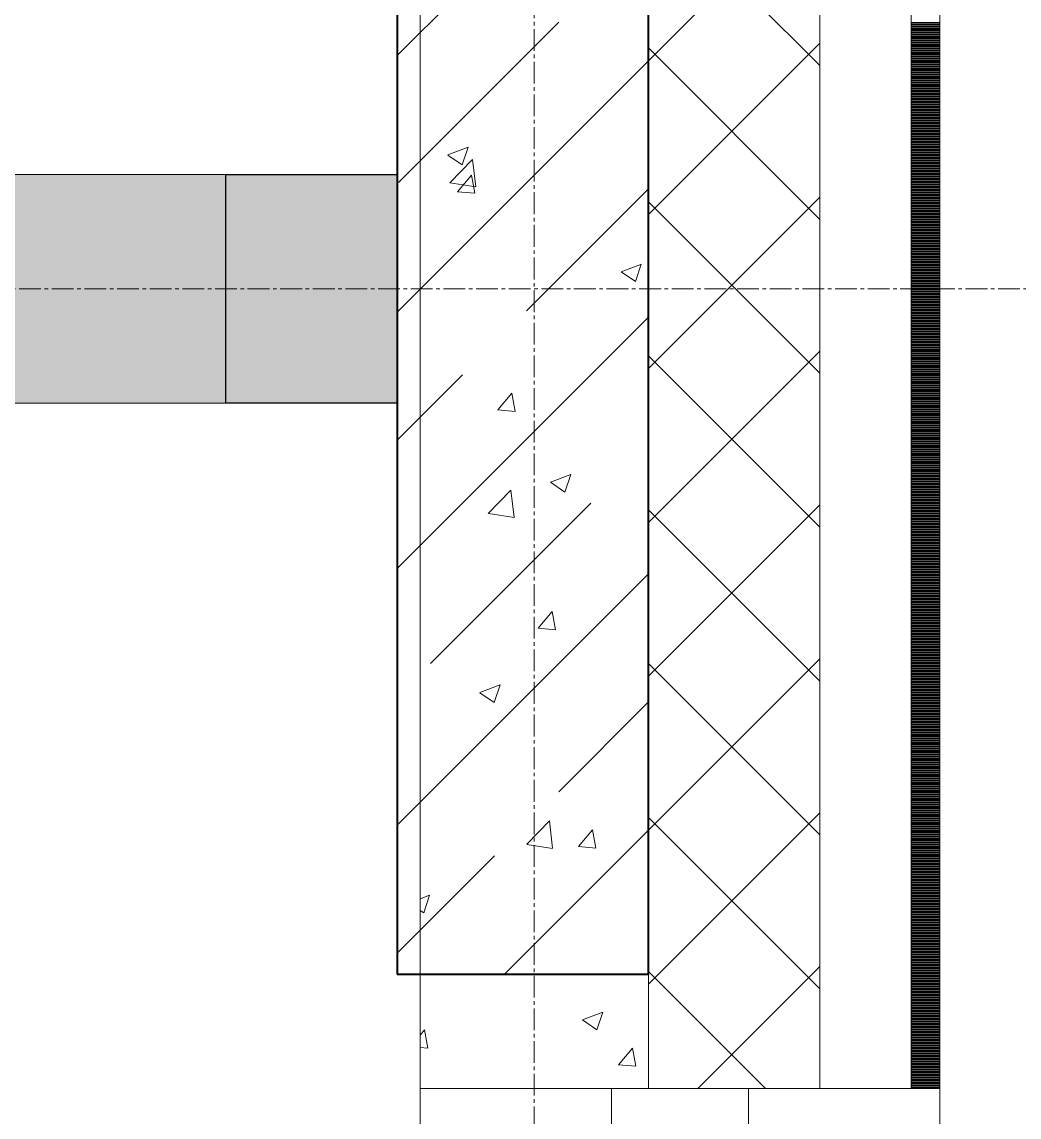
# Model space of a CAD drawing. Header units: millimetres. Extents: x -7155 to 483283, y -227682 to 148426.
# Drawn here: x 19651 to 20525, y 42175 to 43134 of the extents above; entities that cross this region are included whole.
import ezdxf

# ---------------------------------------------------------------- set-up
doc = ezdxf.new("R2010")
doc.units = ezdxf.units.MM
doc.linetypes.add('CENTER2', pattern=[28.575, 19.05, -3.175, 3.175, -3.175])
doc.linetypes.add('HIDDEN2', pattern=[4.7625, 3.175, -1.5875])
for name, color, linetype, lineweight in [('A-Wall_Материал_Газоблок_Контур', 250, 'Continuous', 0), ('АР_Колонны', 70, 'Continuous', 30), ('АР_Окна', 4, 'Continuous', 5), ('АР_Стены ЖБ', 7, 'Continuous', 30), ('АР_Стены ПЕНОблок', 52, 'Continuous', 20), ('АР_Тонкая', 254, 'Continuous', 5), ('АР_Утеплитель', 31, 'Continuous', 0), ('АР_Штриховка', 8, 'Continuous', 0)]:
    doc.layers.add(name, color=color, linetype=linetype, lineweight=lineweight)
doc.layers.add('АР_Оси_РД_100', color=7, linetype='Continuous', lineweight=0, true_color=0x525252)
doc.layers.add('РД_Оси_100', color=7, linetype='Continuous', lineweight=0, true_color=0x525252)

# ---------------------------------------------------------------- blocks, each defined once
blk = doc.blocks.new('СОШ_2200_АР_ОСИ_М100_28.05.24')
at = {"layer": 'АР_Оси_РД_100', "linetype": 'CENTER2'}
for p, q in [((20100, -6155), (20100, 139938.679)), ((29555, 42900), (-5954.958, 42900))]:
    blk.add_line(p, q, dxfattribs=at)

msp = doc.modelspace()

# ---------------------------------------------------------------- hatches: boundary and pattern name
at = {"layer": 'АР_Штриховка', "linetype": 'Continuous', "lineweight": 0, "true_color": 0x000000}
h = msp.add_hatch(dxfattribs=at)
h.set_pattern_fill('AR-CONC', color=18, angle=405, style=0)
h.paths.add_polyline_path([(19980, 42800), (19980, 43000), (12410, 43000), (12410, 42800)], flags=0)

# ---------------------------------------------------------------- linework, layer by layer
at = {"color": 18, "linetype": 'Continuous', "true_color": 0x000000}
for p, q in [((19830, 42800), (19830, 43000)), ((19830, 43000), (19980, 43000)), ((19980, 43000), (19980, 42800)), ((19980, 42800), (19830, 42800))]:
    msp.add_line(p, q, dxfattribs=at)
msp.add_solid([(19830, 42800), (19830, 43000), (19905, 42900), (19980, 43000)], dxfattribs=at)
at = {"layer": 'A-Wall_Материал_Газоблок_Контур', "color": 18, "linetype": 'Continuous', "lineweight": 0, "true_color": 0x000000}
for p, q in [((20000, 42200), (20000, 41000)), ((20455, 41000), (20455, 42200))]:
    msp.add_line(p, q, dxfattribs=at)
at = {"layer": 'АР_Колонны', "color": 18, "linetype": 'HIDDEN2', "lineweight": 25, "true_color": 0x000000}
for p, q in [((19980, 42300), (19980, 43500)), ((20200, 43500), (20200, 42300)), ((20200, 42300), (19980, 42300))]:
    msp.add_line(p, q, dxfattribs=at)
at = {"layer": 'АР_Колонны', "color": 18, "linetype": 'Continuous', "lineweight": 30, "true_color": 0x000000}
for p, q in [((19980, 43500), (19980, 42300)), ((20200, 42300), (20200, 43500)), ((19980, 42300), (20200, 42300))]:
    msp.add_line(p, q, dxfattribs=at)
at = {"layer": 'АР_Окна', "color": 18, "linetype": 'Continuous', "lineweight": 5, "true_color": 0x000000}
for p, q in [((20000, 42200), (20000, 41000)), ((20455, 42200), (20455, 41000))]:
    msp.add_line(p, q, dxfattribs=at)
msp.add_lwpolyline([(20287.5, 42150), (20287.5, 42200), (20167.5, 42200), (20167.5, 42150)], close=True, dxfattribs=at)
at = {"layer": 'АР_Стены ЖБ', "color": 18, "linetype": 'Continuous', "lineweight": 40, "true_color": 0x000000}
for p, q in [((19980, 43500), (19980, 42300)), ((20200, 42300), (20200, 43500)), ((19980, 42300), (20200, 42300))]:
    msp.add_line(p, q, dxfattribs=at)
at = {"layer": 'АР_Стены ПЕНОблок', "color": 18, "linetype": 'Continuous', "lineweight": 20, "true_color": 0x000000}
for p, q in [((20000, 44000), (20000, 42200)), ((20200, 42200), (20200, 44000)), ((19980, 43000), (12410, 43000)), ((19980, 42800), (19980, 43000)), ((12410, 42800), (19980, 42800)), ((20000, 42200), (20200, 42200))]:
    msp.add_line(p, q, dxfattribs=at)
at = {"layer": 'АР_Тонкая', "color": 18, "linetype": 'Continuous', "lineweight": 5, "true_color": 0x000000}
for p, q in [((20350, 44000), (20350, 42200)), ((20430, 42200), (20430, 44000)), ((20430, 44000), (20430, 42200)), ((20455, 42200), (20455, 44000)), ((20350, 42200), (20430, 42200)), ((20430, 42200), (20455, 42200))]:
    msp.add_line(p, q, dxfattribs=at)
at = {"layer": 'АР_Утеплитель', "color": 18, "linetype": 'Continuous', "lineweight": 0, "true_color": 0x000000}
for p, q in [((20200, 44000), (20200, 42200)), ((20350, 42200), (20350, 44000)), ((20200, 42200), (20350, 42200))]:
    msp.add_line(p, q, dxfattribs=at)
at = {"layer": 'АР_Штриховка', "color": 18, "linetype": 'Continuous', "lineweight": 5, "true_color": 0x000000}
for p, q in [((19980, 43104.16), (20200, 43324.16)), ((19981.07, 42992.98), (20121.39, 43133.29)), ((19980, 42879.65), (20200, 43099.65)), ((20093.32, 42880.72), (20200, 42987.4)), ((19980, 42655.15), (20200, 42875.15)), ((19980, 42767.4), (20037.2, 42824.6)), ((20009.13, 42572.03), (20149.45, 42712.34)), ((19980, 42430.64), (20200, 42650.64)), ((20121.39, 42459.77), (20200, 42538.39)), ((20073.87, 42300), (20200, 42426.13)), ((19980, 42318.39), (20065.26, 42403.65))]:
    msp.add_line(p, q, dxfattribs=at)
at = {"layer": 'АР_Штриховка', "color": 18, "linetype": 'Continuous', "lineweight": 0, "true_color": 0x000000}
for p, q in [((20200, 43099.65), (20350, 43249.65)), ((20350, 43095.51), (20200, 43245.51)), ((20430, 43133), (20455, 43133)), ((20430, 43132), (20455, 43132)), ((20430, 43131), (20455, 43131)), ((20430, 43130), (20455, 43130)), ((20430, 43129), (20455, 43129)), ((20430, 43128), (20455, 43128)), ((20430, 43127), (20455, 43127)), ((20430, 43126), (20455, 43126)), ((20430, 43125), (20455, 43125)), ((20430, 43124), (20455, 43124)), ((20430, 43123), (20455, 43123)), ((20430, 43122), (20455, 43122)), ((20430, 43121), (20455, 43121)), ((20430, 43120), (20455, 43120)), ((20200, 42964.95), (20350, 43114.95)), ((20350, 42960.81), (20200, 43110.81)), ((20430, 43119), (20455, 43119)), ((20430, 43118), (20455, 43118)), ((20430, 43117), (20455, 43117)), ((20430, 43116), (20455, 43116)), ((20430, 43115), (20455, 43115)), ((20430, 43114), (20455, 43114)), ((20430, 43113), (20455, 43113)), ((20430, 43112), (20455, 43112)), ((20430, 43111), (20455, 43111)), ((20430, 43110), (20455, 43110)), ((20430, 43109), (20455, 43109)), ((20430, 43108), (20455, 43108)), ((20430, 43107), (20455, 43107)), ((20430, 43106), (20455, 43106)), ((20430, 43105), (20455, 43105)), ((20430, 43104), (20455, 43104)), ((20430, 43103), (20455, 43103)), ((20430, 43102), (20455, 43102)), ((20430, 43101), (20455, 43101)), ((20430, 43100), (20455, 43100)), ((20430, 43099), (20455, 43099)), ((20430, 43098), (20455, 43098)), ((20430, 43097), (20455, 43097)), ((20430, 43096), (20455, 43096)), ((20430, 43095), (20455, 43095)), ((20430, 43094), (20455, 43094)), ((20430, 43093), (20455, 43093)), ((20430, 43092), (20455, 43092)), ((20430, 43091), (20455, 43091)), ((20430, 43090), (20455, 43090)), ((20430, 43089), (20455, 43089)), ((20430, 43088), (20455, 43088)), ((20430, 43087), (20455, 43087)), ((20430, 43086), (20455, 43086)), ((20430, 43085), (20455, 43085)), ((20430, 43084), (20455, 43084)), ((20430, 43083), (20455, 43083)), ((20430, 43082), (20455, 43082)), ((20430, 43081), (20455, 43081)), ((20430, 43080), (20455, 43080)), ((20430, 43079), (20455, 43079)), ((20430, 43078), (20455, 43078)), ((20430, 43077), (20455, 43077)), ((20430, 43076), (20455, 43076)), ((20430, 43075), (20455, 43075)), ((20430, 43074), (20455, 43074)), ((20430, 43073), (20455, 43073)), ((20430, 43072), (20455, 43072)), ((20430, 43071), (20455, 43071)), ((20430, 43070), (20455, 43070)), ((20430, 43069), (20455, 43069)), ((20430, 43068), (20455, 43068)), ((20430, 43067), (20455, 43067)), ((20430, 43066), (20455, 43066)), ((20430, 43065), (20455, 43065)), ((20430, 43064), (20455, 43064)), ((20430, 43063), (20455, 43063)), ((20430, 43062), (20455, 43062)), ((20430, 43061), (20455, 43061)), ((20430, 43060), (20455, 43060)), ((20430, 43059), (20455, 43059)), ((20430, 43058), (20455, 43058)), ((20430, 43057), (20455, 43057)), ((20430, 43056), (20455, 43056)), ((20430, 43055), (20455, 43055)), ((20430, 43054), (20455, 43054)), ((20430, 43053), (20455, 43053)), ((20430, 43052), (20455, 43052)), ((20430, 43051), (20455, 43051)), ((20430, 43050), (20455, 43050)), ((20430, 43049), (20455, 43049)), ((20430, 43048), (20455, 43048)), ((20430, 43047), (20455, 43047)), ((20430, 43046), (20455, 43046)), ((20430, 43045), (20455, 43045)), ((20430, 43044), (20455, 43044)), ((20430, 43043), (20455, 43043)), ((20430, 43042), (20455, 43042)), ((20430, 43041), (20455, 43041)), ((20430, 43040), (20455, 43040)), ((20430, 43039), (20455, 43039)), ((20430, 43038), (20455, 43038)), ((20430, 43037), (20455, 43037)), ((20430, 43036), (20455, 43036)), ((20430, 43035), (20455, 43035)), ((20430, 43034), (20455, 43034)), ((20430, 43033), (20455, 43033)), ((20430, 43032), (20455, 43032)), ((20430, 43031), (20455, 43031)), ((20430, 43030), (20455, 43030)), ((20430, 43029), (20455, 43029)), ((20430, 43028), (20455, 43028)), ((20430, 43027), (20455, 43027)), ((20430, 43026), (20455, 43026)), ((20430, 43025), (20455, 43025)), ((20024.34, 43017.14), (20036.97, 43008.61)), ((20024.36, 43017.17), (20042.14, 43024)), ((20036.98, 43008.61), (20042.13, 43023.96)), ((20430, 43024), (20455, 43024)), ((20430, 43023), (20455, 43023)), ((20430, 43022), (20455, 43022)), ((20430, 43021), (20455, 43021)), ((20430, 43020), (20455, 43020)), ((20430, 43019), (20455, 43019)), ((20430, 43018), (20455, 43018)), ((20430, 43017), (20455, 43017)), ((20430, 43016), (20455, 43016)), ((20430, 43015), (20455, 43015)), ((20026.09, 42992.71), (20045.88, 43013.33)), ((20048.7, 42989.21), (20045.89, 43013.33)), ((20430, 43014), (20455, 43014)), ((20430, 43013), (20455, 43013)), ((20430, 43012), (20455, 43012)), ((20430, 43011), (20455, 43011)), ((20430, 43010), (20455, 43010)), ((20430, 43009), (20455, 43009)), ((20430, 43008), (20455, 43008)), ((20430, 43007), (20455, 43007)), ((20430, 43006), (20455, 43006)), ((20430, 43005), (20455, 43005)), ((20032.87, 42985.03), (20045.12, 42999.62)), ((20048.1, 42983.71), (20045.16, 42999.63)), ((20430, 43004), (20455, 43004)), ((20430, 43003), (20455, 43003)), ((20430, 43002), (20455, 43002)), ((20430, 43001), (20455, 43001)), ((20430, 43000), (20455, 43000)), ((20430, 42999), (20455, 42999)), ((20430, 42998), (20455, 42998)), ((20430, 42997), (20455, 42997)), ((20430, 42996), (20455, 42996)), ((20026.1, 42992.69), (20048.69, 42989.19)), ((20430, 42995), (20455, 42995)), ((20430, 42994), (20455, 42994)), ((20430, 42993), (20455, 42993)), ((20430, 42992), (20455, 42992)), ((20430, 42991), (20455, 42991)), ((20430, 42990), (20455, 42990)), ((20430, 42989), (20455, 42989)), ((20430, 42988), (20455, 42988)), ((20430, 42987), (20455, 42987)), ((20430, 42986), (20455, 42986)), ((20032.87, 42985.03), (20048.06, 42983.7)), ((20200, 42830.25), (20350, 42980.25)), ((20430, 42985), (20455, 42985)), ((20430, 42984), (20455, 42984)), ((20430, 42983), (20455, 42983)), ((20430, 42982), (20455, 42982)), ((20430, 42981), (20455, 42981)), ((20430, 42980), (20455, 42980)), ((20430, 42979), (20455, 42979)), ((20430, 42978), (20455, 42978)), ((20430, 42977), (20455, 42977)), ((20350, 42826.1), (20200, 42976.1)), ((20430, 42976), (20455, 42976)), ((20430, 42975), (20455, 42975)), ((20430, 42974), (20455, 42974)), ((20430, 42973), (20455, 42973)), ((20430, 42972), (20455, 42972)), ((20430, 42971), (20455, 42971)), ((20430, 42970), (20455, 42970)), ((20430, 42969), (20455, 42969)), ((20430, 42968), (20455, 42968)), ((20430, 42967), (20455, 42967)), ((20430, 42966), (20455, 42966)), ((20430, 42965), (20455, 42965)), ((20430, 42964), (20455, 42964)), ((20430, 42963), (20455, 42963)), ((20430, 42962), (20455, 42962)), ((20430, 42961), (20455, 42961)), ((20430, 42960), (20455, 42960)), ((20430, 42959), (20455, 42959)), ((20430, 42958), (20455, 42958)), ((20430, 42957), (20455, 42957)), ((20430, 42956), (20455, 42956)), ((20430, 42955), (20455, 42955)), ((20430, 42954), (20455, 42954)), ((20430, 42953), (20455, 42953)), ((20430, 42952), (20455, 42952)), ((20430, 42951), (20455, 42951)), ((20430, 42950), (20455, 42950)), ((20430, 42949), (20455, 42949)), ((20430, 42948), (20455, 42948)), ((20430, 42947), (20455, 42947)), ((20430, 42946), (20455, 42946)), ((20430, 42945), (20455, 42945)), ((20430, 42944), (20455, 42944)), ((20430, 42943), (20455, 42943)), ((20430, 42942), (20455, 42942)), ((20430, 42941), (20455, 42941)), ((20430, 42940), (20455, 42940)), ((20430, 42939), (20455, 42939)), ((20430, 42938), (20455, 42938)), ((20430, 42937), (20455, 42937)), ((20430, 42936), (20455, 42936)), ((20430, 42935), (20455, 42935)), ((20430, 42934), (20455, 42934)), ((20430, 42933), (20455, 42933)), ((20430, 42932), (20455, 42932)), ((20430, 42931), (20455, 42931)), ((20430, 42930), (20455, 42930)), ((20430, 42929), (20455, 42929)), ((20175.97, 42914.91), (20193.75, 42921.73)), ((20188.59, 42906.35), (20193.74, 42921.7)), ((20430, 42928), (20455, 42928)), ((20430, 42927), (20455, 42927)), ((20430, 42926), (20455, 42926)), ((20430, 42925), (20455, 42925)), ((20430, 42924), (20455, 42924)), ((20430, 42923), (20455, 42923)), ((20430, 42922), (20455, 42922)), ((20430, 42921), (20455, 42921)), ((20430, 42920), (20455, 42920)), ((20430, 42919), (20455, 42919)), ((20175.95, 42914.87), (20188.59, 42906.35)), ((20430, 42918), (20455, 42918)), ((20430, 42917), (20455, 42917)), ((20430, 42916), (20455, 42916)), ((20430, 42915), (20455, 42915)), ((20430, 42914), (20455, 42914)), ((20430, 42913), (20455, 42913)), ((20430, 42912), (20455, 42912)), ((20430, 42911), (20455, 42911)), ((20430, 42910), (20455, 42910)), ((20430, 42909), (20455, 42909)), ((20430, 42908), (20455, 42908)), ((20430, 42907), (20455, 42907)), ((20430, 42906), (20455, 42906)), ((20430, 42905), (20455, 42905)), ((20430, 42904), (20455, 42904)), ((20430, 42903), (20455, 42903)), ((20430, 42902), (20455, 42902)), ((20430, 42901), (20455, 42901)), ((20430, 42900), (20455, 42900)), ((20430, 42899), (20455, 42899)), ((20430, 42898), (20455, 42898)), ((20430, 42897), (20455, 42897)), ((20430, 42896), (20455, 42896)), ((20430, 42895), (20455, 42895)), ((20430, 42894), (20455, 42894)), ((20430, 42893), (20455, 42893)), ((20430, 42892), (20455, 42892)), ((20430, 42891), (20455, 42891)), ((20430, 42890), (20455, 42890)), ((20430, 42889), (20455, 42889)), ((20430, 42888), (20455, 42888)), ((20430, 42887), (20455, 42887)), ((20430, 42886), (20455, 42886)), ((20430, 42885), (20455, 42885)), ((20430, 42884), (20455, 42884)), ((20430, 42883), (20455, 42883)), ((20430, 42882), (20455, 42882)), ((20430, 42881), (20455, 42881)), ((20430, 42880), (20455, 42880)), ((20430, 42879), (20455, 42879)), ((20430, 42878), (20455, 42878)), ((20430, 42877), (20455, 42877)), ((20430, 42876), (20455, 42876)), ((20430, 42875), (20455, 42875)), ((20430, 42874), (20455, 42874)), ((20430, 42873), (20455, 42873)), ((20430, 42872), (20455, 42872)), ((20430, 42871), (20455, 42871)), ((20430, 42870), (20455, 42870)), ((20430, 42869), (20455, 42869)), ((20430, 42868), (20455, 42868)), ((20430, 42867), (20455, 42867)), ((20430, 42866), (20455, 42866)), ((20430, 42865), (20455, 42865)), ((20430, 42864), (20455, 42864)), ((20430, 42863), (20455, 42863)), ((20430, 42862), (20455, 42862)), ((20430, 42861), (20455, 42861)), ((20430, 42860), (20455, 42860)), ((20430, 42859), (20455, 42859)), ((20430, 42858), (20455, 42858)), ((20430, 42857), (20455, 42857)), ((20430, 42856), (20455, 42856)), ((20430, 42855), (20455, 42855)), ((20430, 42854), (20455, 42854)), ((20430, 42853), (20455, 42853)), ((20430, 42852), (20455, 42852)), ((20200, 42695.54), (20350, 42845.54)), ((20430, 42851), (20455, 42851)), ((20430, 42850), (20455, 42850)), ((20430, 42849), (20455, 42849)), ((20430, 42848), (20455, 42848)), ((20430, 42847), (20455, 42847)), ((20430, 42846), (20455, 42846)), ((20430, 42845), (20455, 42845)), ((20430, 42844), (20455, 42844)), ((20430, 42843), (20455, 42843)), ((20430, 42842), (20455, 42842)), ((20350, 42691.4), (20200, 42841.4)), ((20430, 42841), (20455, 42841)), ((20430, 42840), (20455, 42840)), ((20430, 42839), (20455, 42839)), ((20430, 42838), (20455, 42838)), ((20430, 42837), (20455, 42837)), ((20430, 42836), (20455, 42836)), ((20430, 42835), (20455, 42835)), ((20430, 42834), (20455, 42834)), ((20430, 42833), (20455, 42833)), ((20430, 42832), (20455, 42832)), ((20430, 42831), (20455, 42831)), ((20430, 42830), (20455, 42830)), ((20430, 42829), (20455, 42829)), ((20430, 42828), (20455, 42828)), ((20430, 42827), (20455, 42827)), ((20430, 42826), (20455, 42826)), ((20430, 42825), (20455, 42825)), ((20430, 42824), (20455, 42824)), ((20430, 42823), (20455, 42823)), ((20430, 42822), (20455, 42822)), ((20430, 42821), (20455, 42821)), ((20430, 42820), (20455, 42820)), ((20430, 42819), (20455, 42819)), ((20430, 42818), (20455, 42818)), ((20430, 42817), (20455, 42817)), ((20430, 42816), (20455, 42816)), ((20430, 42815), (20455, 42815)), ((20430, 42814), (20455, 42814)), ((20068.12, 42793.97), (20080.36, 42808.57)), ((20083.34, 42792.65), (20080.41, 42808.58)), ((20430, 42813), (20455, 42813)), ((20430, 42812), (20455, 42812)), ((20430, 42811), (20455, 42811)), ((20430, 42810), (20455, 42810)), ((20430, 42809), (20455, 42809)), ((20430, 42808), (20455, 42808)), ((20430, 42807), (20455, 42807)), ((20430, 42806), (20455, 42806)), ((20430, 42805), (20455, 42805)), ((20430, 42804), (20455, 42804)), ((20430, 42803), (20455, 42803)), ((20430, 42802), (20455, 42802)), ((20430, 42801), (20455, 42801)), ((20430, 42800), (20455, 42800)), ((20430, 42799), (20455, 42799)), ((20430, 42798), (20455, 42798)), ((20430, 42797), (20455, 42797)), ((20430, 42796), (20455, 42796)), ((20430, 42795), (20455, 42795)), ((20430, 42794), (20455, 42794)), ((20068.12, 42793.97), (20083.3, 42792.65)), ((20430, 42793), (20455, 42793)), ((20430, 42792), (20455, 42792)), ((20430, 42791), (20455, 42791)), ((20430, 42790), (20455, 42790)), ((20430, 42789), (20455, 42789)), ((20430, 42788), (20455, 42788)), ((20430, 42787), (20455, 42787)), ((20430, 42786), (20455, 42786)), ((20430, 42785), (20455, 42785)), ((20430, 42784), (20455, 42784)), ((20430, 42783), (20455, 42783)), ((20430, 42782), (20455, 42782)), ((20430, 42781), (20455, 42781)), ((20430, 42780), (20455, 42780)), ((20430, 42779), (20455, 42779)), ((20430, 42778), (20455, 42778)), ((20430, 42777), (20455, 42777)), ((20430, 42776), (20455, 42776)), ((20430, 42775), (20455, 42775)), ((20430, 42774), (20455, 42774)), ((20430, 42773), (20455, 42773)), ((20430, 42772), (20455, 42772)), ((20430, 42771), (20455, 42771)), ((20430, 42770), (20455, 42770)), ((20430, 42769), (20455, 42769)), ((20430, 42768), (20455, 42768)), ((20430, 42767), (20455, 42767)), ((20430, 42766), (20455, 42766)), ((20430, 42765), (20455, 42765)), ((20430, 42764), (20455, 42764)), ((20430, 42763), (20455, 42763)), ((20430, 42762), (20455, 42762)), ((20430, 42761), (20455, 42761)), ((20430, 42760), (20455, 42760)), ((20430, 42759), (20455, 42759)), ((20430, 42758), (20455, 42758)), ((20430, 42757), (20455, 42757)), ((20430, 42756), (20455, 42756)), ((20430, 42755), (20455, 42755)), ((20430, 42754), (20455, 42754)), ((20430, 42753), (20455, 42753)), ((20430, 42752), (20455, 42752)), ((20430, 42751), (20455, 42751)), ((20430, 42750), (20455, 42750)), ((20430, 42749), (20455, 42749)), ((20430, 42748), (20455, 42748)), ((20430, 42747), (20455, 42747)), ((20114.17, 42730.72), (20131.95, 42737.55)), ((20126.79, 42722.16), (20131.94, 42737.51)), ((20430, 42746), (20455, 42746)), ((20430, 42745), (20455, 42745)), ((20430, 42744), (20455, 42744)), ((20430, 42743), (20455, 42743)), ((20430, 42742), (20455, 42742)), ((20430, 42741), (20455, 42741)), ((20430, 42740), (20455, 42740)), ((20430, 42739), (20455, 42739)), ((20430, 42738), (20455, 42738)), ((20430, 42737), (20455, 42737)), ((20114.15, 42730.68), (20126.79, 42722.16)), ((20430, 42736), (20455, 42736)), ((20430, 42735), (20455, 42735)), ((20430, 42734), (20455, 42734)), ((20430, 42733), (20455, 42733)), ((20430, 42732), (20455, 42732)), ((20430, 42731), (20455, 42731)), ((20430, 42730), (20455, 42730)), ((20430, 42729), (20455, 42729)), ((20430, 42728), (20455, 42728)), ((20430, 42727), (20455, 42727)), ((20059.77, 42703.24), (20079.55, 42723.86)), ((20082.37, 42699.74), (20079.57, 42723.86)), ((20430, 42726), (20455, 42726)), ((20430, 42725), (20455, 42725)), ((20430, 42724), (20455, 42724)), ((20430, 42723), (20455, 42723)), ((20430, 42722), (20455, 42722)), ((20430, 42721), (20455, 42721)), ((20430, 42720), (20455, 42720)), ((20430, 42719), (20455, 42719)), ((20430, 42718), (20455, 42718)), ((20200, 42560.84), (20350, 42710.84)), ((20430, 42717), (20455, 42717)), ((20430, 42716), (20455, 42716)), ((20430, 42715), (20455, 42715)), ((20430, 42714), (20455, 42714)), ((20430, 42713), (20455, 42713)), ((20430, 42712), (20455, 42712)), ((20430, 42711), (20455, 42711)), ((20430, 42710), (20455, 42710)), ((20430, 42709), (20455, 42709)), ((20430, 42708), (20455, 42708)), ((20059.78, 42703.22), (20082.37, 42699.72)), ((20350, 42556.69), (20200, 42706.69)), ((20430, 42707), (20455, 42707)), ((20430, 42706), (20455, 42706)), ((20430, 42705), (20455, 42705)), ((20430, 42704), (20455, 42704)), ((20430, 42703), (20455, 42703)), ((20430, 42702), (20455, 42702)), ((20430, 42701), (20455, 42701)), ((20430, 42700), (20455, 42700)), ((20430, 42699), (20455, 42699)), ((20430, 42698), (20455, 42698)), ((20430, 42697), (20455, 42697)), ((20430, 42696), (20455, 42696)), ((20430, 42695), (20455, 42695)), ((20430, 42694), (20455, 42694)), ((20430, 42693), (20455, 42693)), ((20430, 42692), (20455, 42692)), ((20430, 42691), (20455, 42691)), ((20430, 42690), (20455, 42690)), ((20430, 42689), (20455, 42689)), ((20430, 42688), (20455, 42688)), ((20430, 42687), (20455, 42687)), ((20430, 42686), (20455, 42686)), ((20430, 42685), (20455, 42685)), ((20430, 42684), (20455, 42684)), ((20430, 42683), (20455, 42683)), ((20430, 42682), (20455, 42682)), ((20430, 42681), (20455, 42681)), ((20430, 42680), (20455, 42680)), ((20430, 42679), (20455, 42679)), ((20430, 42678), (20455, 42678)), ((20430, 42677), (20455, 42677)), ((20430, 42676), (20455, 42676)), ((20430, 42675), (20455, 42675)), ((20430, 42674), (20455, 42674)), ((20430, 42673), (20455, 42673)), ((20430, 42672), (20455, 42672)), ((20430, 42671), (20455, 42671)), ((20430, 42670), (20455, 42670)), ((20430, 42669), (20455, 42669)), ((20430, 42668), (20455, 42668)), ((20430, 42667), (20455, 42667)), ((20430, 42666), (20455, 42666)), ((20430, 42665), (20455, 42665)), ((20430, 42664), (20455, 42664)), ((20430, 42663), (20455, 42663)), ((20430, 42662), (20455, 42662)), ((20430, 42661), (20455, 42661)), ((20430, 42660), (20455, 42660)), ((20430, 42659), (20455, 42659)), ((20430, 42658), (20455, 42658)), ((20430, 42657), (20455, 42657)), ((20430, 42656), (20455, 42656)), ((20430, 42655), (20455, 42655)), ((20430, 42654), (20455, 42654)), ((20430, 42653), (20455, 42653)), ((20430, 42652), (20455, 42652)), ((20430, 42651), (20455, 42651)), ((20430, 42650), (20455, 42650)), ((20430, 42649), (20455, 42649)), ((20430, 42648), (20455, 42648)), ((20430, 42647), (20455, 42647)), ((20430, 42646), (20455, 42646)), ((20430, 42645), (20455, 42645)), ((20430, 42644), (20455, 42644)), ((20430, 42643), (20455, 42643)), ((20430, 42642), (20455, 42642)), ((20430, 42641), (20455, 42641)), ((20430, 42640), (20455, 42640)), ((20430, 42639), (20455, 42639)), ((20430, 42638), (20455, 42638)), ((20430, 42637), (20455, 42637)), ((20430, 42636), (20455, 42636)), ((20430, 42635), (20455, 42635)), ((20430, 42634), (20455, 42634)), ((20430, 42633), (20455, 42633)), ((20430, 42632), (20455, 42632)), ((20430, 42631), (20455, 42631)), ((20430, 42630), (20455, 42630)), ((20430, 42629), (20455, 42629)), ((20430, 42628), (20455, 42628)), ((20430, 42627), (20455, 42627)), ((20430, 42626), (20455, 42626)), ((20430, 42625), (20455, 42625)), ((20430, 42624), (20455, 42624)), ((20430, 42623), (20455, 42623)), ((20430, 42622), (20455, 42622)), ((20103.36, 42602.92), (20115.61, 42617.51)), ((20118.59, 42601.6), (20115.65, 42617.52)), ((20430, 42621), (20455, 42621)), ((20430, 42620), (20455, 42620)), ((20430, 42619), (20455, 42619)), ((20430, 42618), (20455, 42618)), ((20430, 42617), (20455, 42617)), ((20430, 42616), (20455, 42616)), ((20430, 42615), (20455, 42615)), ((20430, 42614), (20455, 42614)), ((20430, 42613), (20455, 42613)), ((20430, 42612), (20455, 42612)), ((20103.36, 42602.92), (20118.54, 42601.59)), ((20430, 42611), (20455, 42611)), ((20430, 42610), (20455, 42610)), ((20430, 42609), (20455, 42609)), ((20430, 42608), (20455, 42608)), ((20430, 42607), (20455, 42607)), ((20430, 42606), (20455, 42606)), ((20430, 42605), (20455, 42605)), ((20430, 42604), (20455, 42604)), ((20430, 42603), (20455, 42603)), ((20430, 42602), (20455, 42602)), ((20430, 42601), (20455, 42601)), ((20430, 42600), (20455, 42600)), ((20430, 42599), (20455, 42599)), ((20430, 42598), (20455, 42598)), ((20430, 42597), (20455, 42597)), ((20430, 42596), (20455, 42596)), ((20430, 42595), (20455, 42595)), ((20430, 42594), (20455, 42594)), ((20430, 42593), (20455, 42593)), ((20430, 42592), (20455, 42592)), ((20430, 42591), (20455, 42591)), ((20430, 42590), (20455, 42590)), ((20430, 42589), (20455, 42589)), ((20430, 42588), (20455, 42588)), ((20430, 42587), (20455, 42587)), ((20430, 42586), (20455, 42586)), ((20430, 42585), (20455, 42585)), ((20430, 42584), (20455, 42584)), ((20200, 42426.13), (20350, 42576.13)), ((20430, 42583), (20455, 42583)), ((20430, 42582), (20455, 42582)), ((20430, 42581), (20455, 42581)), ((20430, 42580), (20455, 42580)), ((20430, 42579), (20455, 42579)), ((20430, 42578), (20455, 42578)), ((20430, 42577), (20455, 42577)), ((20430, 42576), (20455, 42576)), ((20430, 42575), (20455, 42575)), ((20430, 42574), (20455, 42574)), ((20350, 42421.99), (20200, 42571.99)), ((20430, 42573), (20455, 42573)), ((20430, 42572), (20455, 42572)), ((20430, 42571), (20455, 42571)), ((20430, 42570), (20455, 42570)), ((20430, 42569), (20455, 42569)), ((20430, 42568), (20455, 42568)), ((20430, 42567), (20455, 42567)), ((20430, 42566), (20455, 42566)), ((20430, 42565), (20455, 42565)), ((20430, 42564), (20455, 42564)), ((20430, 42563), (20455, 42563)), ((20430, 42562), (20455, 42562)), ((20430, 42561), (20455, 42561)), ((20430, 42560), (20455, 42560)), ((20430, 42559), (20455, 42559)), ((20430, 42558), (20455, 42558)), ((20430, 42557), (20455, 42557)), ((20430, 42556), (20455, 42556)), ((20430, 42555), (20455, 42555)), ((20052.35, 42546.49), (20064.98, 42537.97)), ((20052.37, 42546.53), (20070.15, 42553.36)), ((20064.99, 42537.97), (20070.14, 42553.32)), ((20430, 42554), (20455, 42554)), ((20430, 42553), (20455, 42553)), ((20430, 42552), (20455, 42552)), ((20430, 42551), (20455, 42551)), ((20430, 42550), (20455, 42550)), ((20430, 42549), (20455, 42549)), ((20430, 42548), (20455, 42548)), ((20430, 42547), (20455, 42547)), ((20430, 42546), (20455, 42546)), ((20430, 42545), (20455, 42545)), ((20430, 42544), (20455, 42544)), ((20430, 42543), (20455, 42543)), ((20430, 42542), (20455, 42542)), ((20430, 42541), (20455, 42541)), ((20430, 42540), (20455, 42540)), ((20430, 42539), (20455, 42539)), ((20430, 42538), (20455, 42538)), ((20430, 42537), (20455, 42537)), ((20430, 42536), (20455, 42536)), ((20430, 42535), (20455, 42535)), ((20430, 42534), (20455, 42534)), ((20430, 42533), (20455, 42533)), ((20430, 42532), (20455, 42532)), ((20430, 42531), (20455, 42531)), ((20430, 42530), (20455, 42530)), ((20430, 42529), (20455, 42529)), ((20430, 42528), (20455, 42528)), ((20430, 42527), (20455, 42527)), ((20430, 42526), (20455, 42526)), ((20430, 42525), (20455, 42525)), ((20430, 42524), (20455, 42524)), ((20430, 42523), (20455, 42523)), ((20430, 42522), (20455, 42522)), ((20430, 42521), (20455, 42521)), ((20430, 42520), (20455, 42520)), ((20430, 42519), (20455, 42519)), ((20430, 42518), (20455, 42518)), ((20430, 42517), (20455, 42517)), ((20430, 42516), (20455, 42516)), ((20430, 42515), (20455, 42515)), ((20430, 42514), (20455, 42514)), ((20430, 42513), (20455, 42513)), ((20430, 42512), (20455, 42512)), ((20430, 42511), (20455, 42511)), ((20430, 42510), (20455, 42510)), ((20430, 42509), (20455, 42509)), ((20430, 42508), (20455, 42508)), ((20430, 42507), (20455, 42507)), ((20430, 42506), (20455, 42506)), ((20430, 42505), (20455, 42505)), ((20430, 42504), (20455, 42504)), ((20430, 42503), (20455, 42503)), ((20430, 42502), (20455, 42502)), ((20430, 42501), (20455, 42501)), ((20430, 42500), (20455, 42500)), ((20430, 42499), (20455, 42499)), ((20430, 42498), (20455, 42498)), ((20430, 42497), (20455, 42497)), ((20430, 42496), (20455, 42496)), ((20430, 42495), (20455, 42495)), ((20430, 42494), (20455, 42494)), ((20430, 42493), (20455, 42493)), ((20430, 42492), (20455, 42492)), ((20430, 42491), (20455, 42491)), ((20430, 42490), (20455, 42490)), ((20430, 42489), (20455, 42489)), ((20430, 42488), (20455, 42488)), ((20430, 42487), (20455, 42487)), ((20430, 42486), (20455, 42486)), ((20430, 42485), (20455, 42485)), ((20430, 42484), (20455, 42484)), ((20430, 42483), (20455, 42483)), ((20430, 42482), (20455, 42482)), ((20430, 42481), (20455, 42481)), ((20430, 42480), (20455, 42480)), ((20430, 42479), (20455, 42479)), ((20430, 42478), (20455, 42478)), ((20430, 42477), (20455, 42477)), ((20430, 42476), (20455, 42476)), ((20430, 42475), (20455, 42475)), ((20430, 42474), (20455, 42474)), ((20430, 42473), (20455, 42473)), ((20430, 42472), (20455, 42472)), ((20430, 42471), (20455, 42471)), ((20430, 42470), (20455, 42470)), ((20430, 42469), (20455, 42469)), ((20430, 42468), (20455, 42468)), ((20430, 42467), (20455, 42467)), ((20430, 42466), (20455, 42466)), ((20430, 42465), (20455, 42465)), ((20430, 42464), (20455, 42464)), ((20430, 42463), (20455, 42463)), ((20430, 42462), (20455, 42462)), ((20430, 42461), (20455, 42461)), ((20430, 42460), (20455, 42460)), ((20430, 42459), (20455, 42459)), ((20430, 42458), (20455, 42458)), ((20430, 42457), (20455, 42457)), ((20430, 42456), (20455, 42456)), ((20430, 42455), (20455, 42455)), ((20430, 42454), (20455, 42454)), ((20430, 42453), (20455, 42453)), ((20430, 42452), (20455, 42452)), ((20430, 42451), (20455, 42451)), ((20430, 42450), (20455, 42450)), ((20430, 42449), (20455, 42449)), ((20200, 42291.43), (20350, 42441.43)), ((20430, 42448), (20455, 42448)), ((20430, 42447), (20455, 42447)), ((20430, 42446), (20455, 42446)), ((20430, 42445), (20455, 42445)), ((20430, 42444), (20455, 42444)), ((20430, 42443), (20455, 42443)), ((20430, 42442), (20455, 42442)), ((20430, 42441), (20455, 42441)), ((20430, 42440), (20455, 42440)), ((20093.44, 42413.77), (20113.23, 42434.39)), ((20116.05, 42410.27), (20113.24, 42434.39)), ((20350, 42287.29), (20200, 42437.29)), ((20430, 42439), (20455, 42439)), ((20430, 42438), (20455, 42438)), ((20430, 42437), (20455, 42437)), ((20430, 42436), (20455, 42436)), ((20430, 42435), (20455, 42435)), ((20430, 42434), (20455, 42434)), ((20430, 42433), (20455, 42433)), ((20430, 42432), (20455, 42432)), ((20430, 42431), (20455, 42431)), ((20430, 42430), (20455, 42430)), ((20138.6, 42411.86), (20150.85, 42426.45)), ((20153.83, 42410.54), (20150.89, 42426.46)), ((20430, 42429), (20455, 42429)), ((20430, 42428), (20455, 42428)), ((20430, 42427), (20455, 42427)), ((20430, 42426), (20455, 42426)), ((20430, 42425), (20455, 42425)), ((20430, 42424), (20455, 42424)), ((20430, 42423), (20455, 42423)), ((20430, 42422), (20455, 42422)), ((20430, 42421), (20455, 42421)), ((20093.45, 42413.75), (20116.04, 42410.25)), ((20138.6, 42411.86), (20153.79, 42410.53)), ((20430, 42420), (20455, 42420)), ((20430, 42419), (20455, 42419)), ((20430, 42418), (20455, 42418)), ((20430, 42417), (20455, 42417)), ((20430, 42416), (20455, 42416)), ((20430, 42415), (20455, 42415)), ((20430, 42414), (20455, 42414)), ((20430, 42413), (20455, 42413)), ((20430, 42412), (20455, 42412)), ((20430, 42411), (20455, 42411)), ((20430, 42410), (20455, 42410)), ((20430, 42409), (20455, 42409)), ((20430, 42408), (20455, 42408)), ((20430, 42407), (20455, 42407)), ((20430, 42406), (20455, 42406)), ((20430, 42405), (20455, 42405)), ((20430, 42404), (20455, 42404)), ((20430, 42403), (20455, 42403)), ((20430, 42402), (20455, 42402)), ((20430, 42401), (20455, 42401)), ((20430, 42400), (20455, 42400)), ((20430, 42399), (20455, 42399)), ((20430, 42398), (20455, 42398)), ((20430, 42397), (20455, 42397)), ((20430, 42396), (20455, 42396)), ((20430, 42395), (20455, 42395)), ((20430, 42394), (20455, 42394)), ((20430, 42393), (20455, 42393)), ((20430, 42392), (20455, 42392)), ((20430, 42391), (20455, 42391)), ((20430, 42390), (20455, 42390)), ((20430, 42389), (20455, 42389)), ((20430, 42388), (20455, 42388)), ((20430, 42387), (20455, 42387)), ((20430, 42386), (20455, 42386)), ((20430, 42385), (20455, 42385)), ((20430, 42384), (20455, 42384)), ((20430, 42383), (20455, 42383)), ((20430, 42382), (20455, 42382)), ((20430, 42381), (20455, 42381)), ((20430, 42380), (20455, 42380)), ((20430, 42379), (20455, 42379)), ((20430, 42378), (20455, 42378)), ((20430, 42377), (20455, 42377)), ((20430, 42376), (20455, 42376)), ((20430, 42375), (20455, 42375)), ((20430, 42374), (20455, 42374)), ((20430, 42373), (20455, 42373)), ((20000, 42365.96), (20008.35, 42369.17)), ((20003.18, 42353.78), (20008.33, 42369.13)), ((20430, 42372), (20455, 42372)), ((20430, 42371), (20455, 42371)), ((20430, 42370), (20455, 42370)), ((20430, 42369), (20455, 42369)), ((20430, 42368), (20455, 42368)), ((20430, 42367), (20455, 42367)), ((20430, 42366), (20455, 42366)), ((20430, 42365), (20455, 42365)), ((20430, 42364), (20455, 42364)), ((20430, 42363), (20455, 42363)), ((20000, 42355.93), (20003.18, 42353.78)), ((20430, 42362), (20455, 42362)), ((20430, 42361), (20455, 42361)), ((20430, 42360), (20455, 42360)), ((20430, 42359), (20455, 42359)), ((20430, 42358), (20455, 42358)), ((20430, 42357), (20455, 42357)), ((20430, 42356), (20455, 42356)), ((20430, 42355), (20455, 42355)), ((20430, 42354), (20455, 42354)), ((20430, 42353), (20455, 42353)), ((20430, 42352), (20455, 42352)), ((20430, 42351), (20455, 42351)), ((20430, 42350), (20455, 42350)), ((20430, 42349), (20455, 42349)), ((20430, 42348), (20455, 42348)), ((20430, 42347), (20455, 42347)), ((20430, 42346), (20455, 42346)), ((20430, 42345), (20455, 42345)), ((20430, 42344), (20455, 42344)), ((20430, 42343), (20455, 42343)), ((20430, 42342), (20455, 42342)), ((20430, 42341), (20455, 42341)), ((20430, 42340), (20455, 42340)), ((20430, 42339), (20455, 42339)), ((20430, 42338), (20455, 42338)), ((20430, 42337), (20455, 42337)), ((20430, 42336), (20455, 42336)), ((20430, 42335), (20455, 42335)), ((20430, 42334), (20455, 42334)), ((20430, 42333), (20455, 42333)), ((20430, 42332), (20455, 42332)), ((20430, 42331), (20455, 42331)), ((20430, 42330), (20455, 42330)), ((20430, 42329), (20455, 42329)), ((20430, 42328), (20455, 42328)), ((20430, 42327), (20455, 42327)), ((20430, 42326), (20455, 42326)), ((20430, 42325), (20455, 42325)), ((20430, 42324), (20455, 42324)), ((20430, 42323), (20455, 42323)), ((20430, 42322), (20455, 42322)), ((20430, 42321), (20455, 42321)), ((20430, 42320), (20455, 42320)), ((20430, 42319), (20455, 42319)), ((20430, 42318), (20455, 42318)), ((20430, 42317), (20455, 42317)), ((20430, 42316), (20455, 42316)), ((20430, 42315), (20455, 42315)), ((20243.27, 42200), (20350, 42306.73)), ((20430, 42314), (20455, 42314)), ((20430, 42313), (20455, 42313)), ((20430, 42312), (20455, 42312)), ((20430, 42311), (20455, 42311)), ((20430, 42310), (20455, 42310)), ((20430, 42309), (20455, 42309)), ((20430, 42308), (20455, 42308)), ((20430, 42307), (20455, 42307)), ((20430, 42306), (20455, 42306)), ((20302.58, 42200), (20200, 42302.58)), ((20430, 42305), (20455, 42305)), ((20430, 42304), (20455, 42304)), ((20430, 42303), (20455, 42303)), ((20430, 42302), (20455, 42302)), ((20430, 42301), (20455, 42301)), ((20430, 42300), (20455, 42300)), ((20430, 42299), (20455, 42299)), ((20430, 42298), (20455, 42298)), ((20430, 42297), (20455, 42297)), ((20430, 42296), (20455, 42296)), ((20430, 42295), (20455, 42295)), ((20430, 42294), (20455, 42294)), ((20430, 42293), (20455, 42293)), ((20430, 42292), (20455, 42292)), ((20430, 42291), (20455, 42291)), ((20430, 42290), (20455, 42290)), ((20430, 42289), (20455, 42289)), ((20430, 42288), (20455, 42288)), ((20430, 42287), (20455, 42287)), ((20430, 42286), (20455, 42286)), ((20430, 42285), (20455, 42285)), ((20430, 42284), (20455, 42284)), ((20430, 42283), (20455, 42283)), ((20430, 42282), (20455, 42282)), ((20430, 42281), (20455, 42281)), ((20430, 42280), (20455, 42280)), ((20430, 42279), (20455, 42279)), ((20430, 42278), (20455, 42278)), ((20430, 42277), (20455, 42277)), ((20142.18, 42260.08), (20159.96, 42266.9)), ((20154.8, 42251.52), (20159.95, 42266.87)), ((20430, 42276), (20455, 42276)), ((20430, 42275), (20455, 42275)), ((20430, 42274), (20455, 42274)), ((20430, 42273), (20455, 42273)), ((20430, 42272), (20455, 42272)), ((20430, 42271), (20455, 42271)), ((20430, 42270), (20455, 42270)), ((20430, 42269), (20455, 42269)), ((20430, 42268), (20455, 42268)), ((20430, 42267), (20455, 42267)), ((20142.16, 42260.04), (20154.8, 42251.52)), ((20430, 42266), (20455, 42266)), ((20430, 42265), (20455, 42265)), ((20430, 42264), (20455, 42264)), ((20430, 42263), (20455, 42263)), ((20430, 42262), (20455, 42262)), ((20430, 42261), (20455, 42261)), ((20430, 42260), (20455, 42260)), ((20430, 42259), (20455, 42259)), ((20430, 42258), (20455, 42258)), ((20000, 42246.68), (20003.91, 42251.34)), ((20006.89, 42235.42), (20003.95, 42251.34)), ((20430, 42257), (20455, 42257)), ((20430, 42256), (20455, 42256)), ((20430, 42255), (20455, 42255)), ((20430, 42254), (20455, 42254)), ((20430, 42253), (20455, 42253)), ((20430, 42252), (20455, 42252)), ((20430, 42251), (20455, 42251)), ((20430, 42250), (20455, 42250)), ((20430, 42249), (20455, 42249)), ((20430, 42248), (20455, 42248)), ((20430, 42247), (20455, 42247)), ((20430, 42246), (20455, 42246)), ((20430, 42245), (20455, 42245)), ((20430, 42244), (20455, 42244)), ((20430, 42243), (20455, 42243)), ((20430, 42242), (20455, 42242)), ((20430, 42241), (20455, 42241)), ((20430, 42240), (20455, 42240)), ((20430, 42239), (20455, 42239)), ((20430, 42238), (20455, 42238)), ((20000, 42236.01), (20006.84, 42235.41)), ((20173.85, 42220.8), (20186.09, 42235.4)), ((20189.07, 42219.48), (20186.14, 42235.4)), ((20430, 42237), (20455, 42237)), ((20430, 42236), (20455, 42236)), ((20430, 42235), (20455, 42235)), ((20430, 42234), (20455, 42234)), ((20430, 42233), (20455, 42233)), ((20430, 42232), (20455, 42232)), ((20430, 42231), (20455, 42231)), ((20430, 42230), (20455, 42230)), ((20430, 42229), (20455, 42229)), ((20173.85, 42220.8), (20189.03, 42219.48)), ((20430, 42228), (20455, 42228)), ((20430, 42227), (20455, 42227)), ((20430, 42226), (20455, 42226)), ((20430, 42225), (20455, 42225)), ((20430, 42224), (20455, 42224)), ((20430, 42223), (20455, 42223)), ((20430, 42222), (20455, 42222)), ((20430, 42221), (20455, 42221)), ((20430, 42220), (20455, 42220)), ((20430, 42219), (20455, 42219)), ((20430, 42218), (20455, 42218)), ((20430, 42217), (20455, 42217)), ((20430, 42216), (20455, 42216)), ((20430, 42215), (20455, 42215)), ((20430, 42214), (20455, 42214)), ((20430, 42213), (20455, 42213)), ((20430, 42212), (20455, 42212)), ((20430, 42211), (20455, 42211)), ((20430, 42210), (20455, 42210)), ((20430, 42209), (20455, 42209)), ((20430, 42208), (20455, 42208)), ((20430, 42207), (20455, 42207)), ((20430, 42206), (20455, 42206)), ((20430, 42205), (20455, 42205)), ((20430, 42204), (20455, 42204)), ((20430, 42203), (20455, 42203)), ((20430, 42202), (20455, 42202)), ((20430, 42201), (20455, 42201)), ((20430, 42200), (20455, 42200))]:
    msp.add_line(p, q, dxfattribs=at)

# ---------------------------------------------------------------- block references
at = {"layer": 'РД_Оси_100'}
msp.add_blockref('СОШ_2200_АР_ОСИ_М100_28.05.24', (0, 0), dxfattribs=at)

doc.saveas('drawing.dxf')
